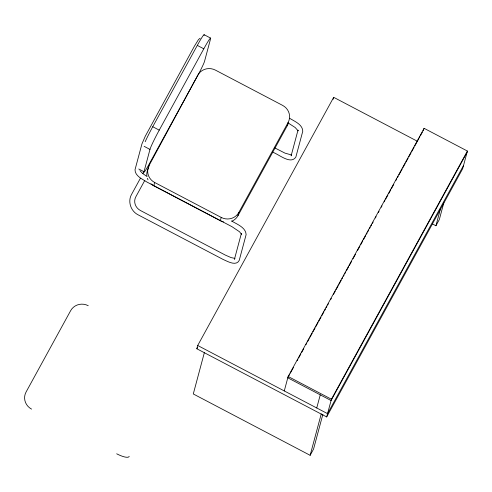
<?xml version="1.0" encoding="UTF-8"?>
<svg xmlns="http://www.w3.org/2000/svg" width="492" height="492" viewBox="0 0 492 492"><rect width="100%" height="100%" fill="white"/><g stroke="black" fill="none" stroke-linecap="round" stroke-linejoin="round"><path stroke-width="0.74" d="M143.996 171.733L149.974 149.414A17.325 1.095 -62.3 0 1 159.236 130.14L203.799 48.806A17.325 1.095 -62.3 0 1 210.57 38.819L204.543 61.309A13.069 0.83 -62.3 0 1 197.526 75.909L149.064 164.267A13.069 0.83 -62.3 0 1 143.996 171.733L138.799 169.002M231.867 221.209A13.069 12.552 15 0 0 237.937 215.742L287.236 125.767L288.115 122.483A13.069 12.552 15 0 0 282.611 105.386L215.447 70.128A13.069 12.552 15 0 0 197.815 75.165L149.101 165.453L148.221 168.731A13.069 12.552 15 0 0 146.973 176.677M223.54 221.91A13.069 12.552 15 0 1 220.342 220.717L153.762 185.761L154.642 182.477A13.069 12.552 15 0 1 149.101 165.453M220.342 220.717L221.222 217.433A13.069 12.552 15 0 0 238.817 212.464L288.115 122.483M284.278 390.931L288.14 376.497L424.116 128.326L467.4 151.05L462.652 168.762L326.676 416.933L196.831 348.767L197.71 345.489L333.687 97.318L417.302 141.216M237.937 215.742L238.817 212.464M204.401 352.481L193.288 393.963L310.144 455.315L313.545 449.11L322.875 414.295M333.158 99.286L333.687 97.318M316.737 407.973L320.255 394.855M310.144 455.315L321.264 413.833M326.676 416.933L331.423 399.221L467.4 151.05M424.116 128.326L423.071 130.915M432.529 223.971L435.924 225.754L440.481 208.749M443.882 202.544L439.325 219.549L435.924 225.754M145.177 141.727A17.325 1.095 -62.3 0 1 152.741 126.733L197.304 45.399A17.325 1.095 -62.3 0 1 204.075 35.406M140.374 178.319L131.524 194.475C127.514 201.548 130.841 211.209 138.018 214.776L223.214 259.505C227.593 261.344 235.994 266.467 239.198 260.471L246.123 234.629C245.797 227.329 236.88 224.266 231.578 220.951M142.957 173.602L143.695 172.262M144.746 180.509L135.927 196.615C133.086 201.665 135.318 207.808 140.435 210.514L225.459 255.151L231.086 257.599L234.893 258.38M196.831 348.767L197.569 347.42M289.579 374.547L287.789 377.813L331.073 400.531L467.049 152.366M290.298 373.237L293.515 367.364M297.162 360.71L297.894 359.369M298.632 358.028L300.833 354.006M301.565 352.666L303.773 348.643M305.975 344.628L306.707 343.287M307.445 341.946L309.277 338.594M310.015 337.254L312.217 333.232M312.949 331.891L315.157 327.869M315.889 326.528L318.09 322.506M318.828 321.165L321.03 317.143M321.762 315.803L323.97 311.787M324.702 310.446L325.44 309.105M326.171 307.764L326.903 306.424M327.641 305.083L328.373 303.742M330.581 299.72L331.313 298.38M333.514 294.357L335.353 291.006M336.085 289.665L338.287 285.643M339.025 284.302L341.227 280.28M341.965 278.939L342.696 277.605M343.428 276.264L344.166 274.923M344.898 273.583L345.636 272.242M346.368 270.901L348.57 266.879M349.308 265.539L351.509 261.516M352.979 258.835L355.47 254.284M357.647 250.317L359.861 246.277M360.599 244.93L362.813 240.889M363.545 239.549L365.759 235.508M366.497 234.161L367.235 232.814M367.973 231.468L368.711 230.121M369.449 228.774L370.187 227.433M370.925 226.086L371.663 224.739M372.401 223.393L373.139 222.046M375.347 218.005L376.085 216.658M378.299 212.624L379.037 211.277M381.251 207.237L381.989 205.89M384.203 201.855L384.935 200.508M385.673 199.162L387.887 195.121M388.625 193.774L390.839 189.74M391.577 188.393L393.791 184.352M395.998 180.318L396.737 178.971M397.474 177.624L398.212 176.277M398.951 174.931L402.272 168.873M403.009 167.526L405.217 163.492M405.955 162.145L408.169 158.104M408.907 156.757L411.121 152.723M411.859 151.376L414.073 147.336M414.811 145.989L418.864 138.584M419.233 137.914L419.934 136.641M420.629 135.368L422.37 132.188M463.532 165.484L327.555 413.655L197.71 345.489M291.492 155.183L291.098 155.903L297.998 130.14L298.189 130.897L295.145 127.49L288.626 123.277M234.838 258.583L234.444 259.302L241.344 233.546L241.529 234.303L239.493 231.744L231.966 226.683L146.856 181.997C142.366 179.057 135.011 176.013 135.017 169.74L141.936 143.91L145.263 136.247L194.481 46.064L198.467 39.594L200.133 38.241M291.547 154.974L285.003 153.135L274.677 147.84M204.125 34.704L210.619 38.112M197.304 45.399L203.799 48.806M289.591 118.252C294.517 121.352 302.611 124.439 302.777 131.223L295.852 157.065C290.532 165.201 278.066 153.547 272.383 152.169M152.741 126.733L159.236 130.14M144.131 146.345L149.974 149.414M154.642 182.477L221.222 217.433M288.14 376.497L331.423 399.221M146.339 176.068L142.649 173.473L139.943 170.687M88.234 305.704A13.069 12.552 15 0 0 70.639 310.68L26.076 392.013A13.069 12.552 15 0 0 31.574 409.11M129.175 456.355A13.069 3.53 28.7 0 1 116.69 453.796M288.404 122.705A13.069 12.552 15 0 1 287.236 125.767M153.762 185.761A13.069 12.552 15 0 1 150.989 183.823M147.994 179.82A13.069 12.552 15 0 1 147.379 178.276"/></g></svg>
